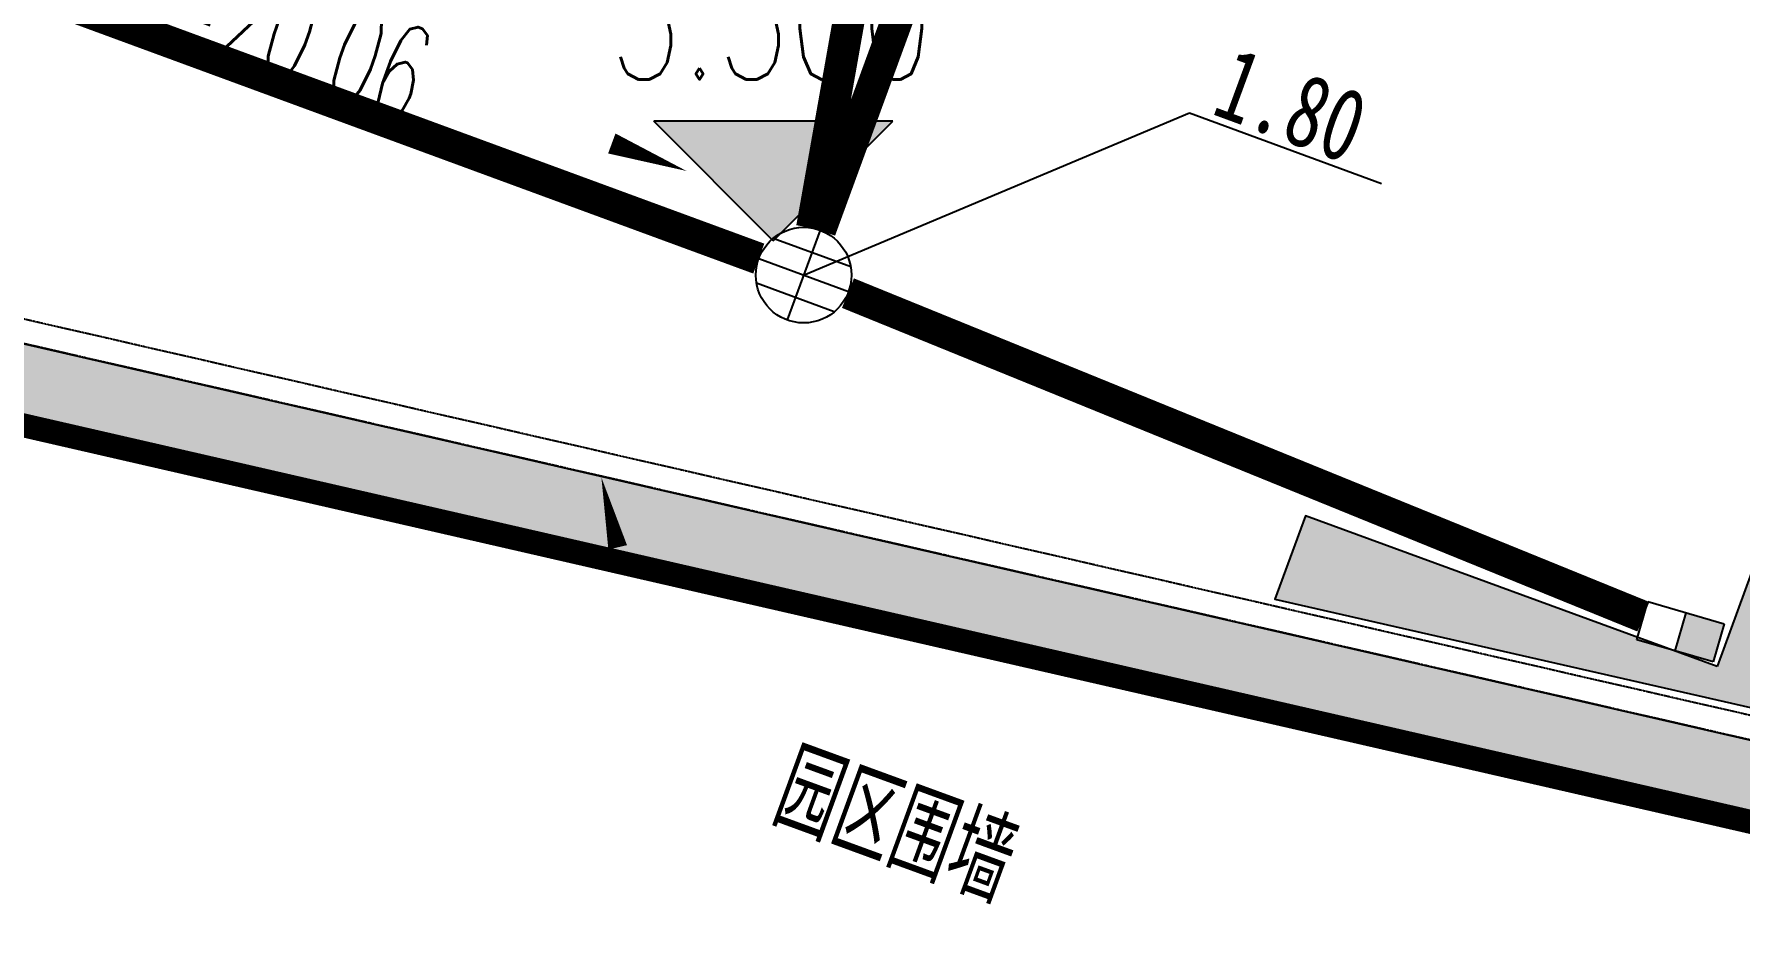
# Model space of a CAD drawing. Extents: x -111898 to 889894, y -2 to 1194865.
# Drawn here: x 646713 to 668116, y 730188 to 741562 of the extents above; entities that cross this region are included whole.
import ezdxf

# ---------------------------------------------------------------- set-up
doc = ezdxf.new("R2010")
doc.units = 0
doc.header["$LTSCALE"] = 10
doc.header["$MEASUREMENT"] = 0
doc.linetypes.add('CENTER', pattern=[50.800000000000004, 31.75, -6.35, 6.35, -6.35])
doc.linetypes.add('DASH', pattern=[0.35, 0.25, -0.1])
for name, color, linetype in [('0-WALL', 252, 'Continuous'), ('DIM_雨水', 4, 'Continuous'), ('Gps-ZF雨水', 4, 'TG_Y'), ('TEXT_雨水', 4, 'Continuous'), ('TWT_雨水口', 4, 'Continuous'), ('WELL_雨水', 4, 'Continuous'), ('雨水标高', 4, 'Continuous')]:
    doc.layers.add(name, color=color, linetype=linetype)
doc.styles.add('-宋体', font='', dxfattribs={"width": 0.75})
doc.styles.add('_TWT_PIPEDN', font='SIMPLEX', dxfattribs={"width": 0.6, "height": 3, "bigfont": 'HZTXT'})
doc.styles.add('A-STANDARD', font='SIMPLEX', dxfattribs={"bigfont": 'GBCBIG'})
doc.styles.add('TG_LINETYPE', font='SIMPLEX', dxfattribs={"width": 0.8, "height": 3.5, "bigfont": 'HZTXT'})
doc.styles.get('-宋体').set_extended_font_data('SimSun')
doc.linetypes.add('TG_Y', pattern='A,2,-0.3,["Y",TG_LINETYPE,S=0.1,R=0,X=-0.25,Y=-0.15],0', length=2.3)
pattern_1 = [(359.7997433640027, (-824318.4315037844, 704905.547007917), (1605.582436069864, 1594.398018370558), [240, -48, 64, -48, 240, -960]), (359.7997433640027, (-824398.2632298586, 704953.8263224349), (1605.582436069864, 1594.398018370558), [160, -120, 240, -120, 160, -800]), (359.7997433640027, (-823836.0297703859, 705591.8651379333), (1605.582436069864, 1594.398018370558), [200, -80, 200, -1120]), (359.7997433640027, (-824634.9064412233, 705914.6592878089), (1605.582436069864, 1594.398018370558), [80, -160, 80, -1280]), (89.79974336400268, (-824474.9074177858, 705914.1000703559), (-1594.398018370558, 1605.582436069864), [143.9999999999999, -1456]), (89.79974336400268, (-823998.2656712648, 704952.4282678352), (-1594.398018370558, 1605.582436069864), [159.9999999999999, -1440]), (89.79974336400268, (-823596.0312352297, 705591.0263069854), (-1594.398018370558, 1605.582436069864), [159.9999999999999, -1440]), (44.79974336400269, (-823790.3228688356, 704935.7013820396), (5.59220884975889, 1599.99022725065), [160, -2102.7416992]), (134.7997433640026, (-824206.3203282473, 704937.1553562866), (-1599.99022725065, 5.59220884975889), [160, -2102.741699199999]), (63.23469218400269, (-823838.2946248171, 704943.8691028343), (5.59220893125007, 1599.990227220076), [160, -3417.7087632]), (75.76349989400268, (-823918.2661595461, 704952.1486643539), (5.592208906717815, 1599.990226980322), [159.9999999999999, -6436.969001599997]), (75.76349989400268, (-823516.0317235109, 705590.7466996894), (5.592208906717815, 1599.990226980322), [127.9999999999999, -6468.969001599997]), (75.76349989400268, (-824442.9076237795, 705913.9882301078), (5.592208906717815, 1599.990226980322), [112, -6484.969001599996]), (103.8359868340026, (-824078.2651829836, 704952.707878469), (5.592208790911286, 1599.990226980727), [160, -6436.9690016]), (103.8359868340026, (-823676.0307545778, 705591.3059200034), (5.592208790911286, 1599.990226980727), [128, -6468.9690016]), (103.8359868340026, (-824506.9072194216, 705914.2119125114), (5.592208790911286, 1599.990226980727), [112, -6484.969001599999]), (116.3647945640027, (-824158.2926564333, 704944.987541555), (5.592208209553519, 1599.990227222598), [159.9999999999999, -3417.706876319998])]

# ---------------------------------------------------------------- blocks, each defined once
blk = doc.blocks.new('$TWTSYS$00000375')
for p, q in [((0, 0.5, 1e-08), (0, -0.5, 1e-08)), ((0.4330127018911298, 0.25, 1e-08), (-0.4330127018911298, 0.25, 1e-08)), ((-0.5, 0, 1e-08), (0.5, 0, 1e-08)), ((0.4330127018911298, -0.25, 1e-08), (-0.4330127018911298, -0.25, 1e-08))]:
    blk.add_line(p, q)
blk.add_circle((0, 0, 1e-08), 0.5)
blk = doc.blocks.new('$TwtSys$00000424')
for p, q in [((-500, 250), (500, 250)), ((-500, -250), (-500, 250)), ((0, -250), (0, 250)), ((500, 250), (500, -250)), ((500, -250), (-500, -250))]:
    blk.add_line(p, q)
blk.add_solid([(0, 250), (500, 250), (0, -250), (500, -250)])

msp = doc.modelspace()

# ---------------------------------------------------------------- hatches: boundary and pattern name
at = {"layer": '0-WALL'}
h = msp.add_hatch(dxfattribs=at)
h.set_pattern_fill('草坪或沼泽', color=8, scale=400, angle=-0.2002566359973439)
h.set_pattern_definition(pattern_1)
h.paths.add_polyline_path([(696130.9834971312, 804098.6092232452), (669562.3317484739, 731379.5407980666), (607880.4317393187, 745535.2408012138), (522571.7317423704, 770781.3408015952), (445339.5305857542, 792957.0411266075), (609790.2715296629, 1011755.571234582), (618487.2317499998, 1023194.240804552), (653205.5602946165, 1069507.994380353), (721439.1645960691, 1038957.865692495), (738262.8392176512, 1027590.633263944), (761400.8906626585, 1017231.068407415), (768403.0373148802, 1001909.039001821), (737294.4321665647, 916764.0039232955), (736355.159835327, 917107.1766289459), (742257.7525400999, 933262.6513088928), (741788.3103785398, 933434.1667593704), (745346.3128580931, 941716.1195210204), (767322.9124293211, 1001866.694767831), (760648.0976023558, 1016472.459882139), (737774.940757263, 1026713.423886179), (720951.2661433103, 1038080.656313299), (653526.3374400022, 1068268.717893957), (619285.3326334837, 1022591.707346319), (610587.9901041868, 1011152.535033582), (447011.6206202391, 793517.3390973792), (522851.6122126463, 771741.3842314468), (608134.4033274534, 746502.951664804), (668925.8997263792, 732551.5950192199), (695191.7112116697, 804441.7819131599)])
h.paths.add_polyline_path([(702359.4512476805, 821146.0821222053), (701420.1789317015, 821489.2548226104), (703324.3013834837, 826702.5604351745), (702855.2264628294, 826873.8858402953), (706411.9311594847, 835156.2378467307), (730109.5336604002, 900012.7405880676), (731048.8059763792, 899669.5678838477)])
h = msp.add_hatch(dxfattribs=at)
h.set_pattern_fill('草坪或沼泽', color=8, scale=400, angle=-0.2002566359973439)
h.set_pattern_definition(pattern_1)
h.paths.add_polyline_path([(667829.8255686644, 733631.1249302612), (662663.8281321409, 735518.5746630416), (662282.1597056272, 734473.9384783492), (668671.3268809202, 733020.4167031036), (691075.742949951, 794340.5003160224), (686191.5264277342, 796124.9983352409), (689057.0182337645, 803967.9224685417), (687835.5472941282, 804414.1993244872), (683254.1888117674, 791874.9145983444), (688420.18764447, 789987.4643520103)])
msp.add_hatch(color=8, dxfattribs=at).paths.add_polyline_path([(655987.187682617, 738968.3663543449), (657487.187682617, 740468.3663543449), (654487.187682617, 740468.3663543449)], flags=17)

# ---------------------------------------------------------------- linework, layer by layer
at = {"layer": '0-WALL', "linetype": 'CENTER', "ltscale": 0.2}
msp.add_line((607880.4328608396, 745535.2404073463), (669562.3328623655, 731379.540407537), dxfattribs=at)
at = {"layer": '0-WALL'}
for p, q in [((655987.187682617, 738968.3663543449), (654487.187682617, 740468.3663543449)), ((657487.187682617, 740468.3663543449), (654487.187682617, 740468.3663543449)), ((655987.187682617, 738968.3663543449), (657487.187682617, 740468.3663543449))]:
    msp.add_line(p, q, dxfattribs=at)
at = {"layer": '0-WALL', "color": 1, "linetype": 'DASH', "ltscale": 3, "const_width": 300}
msp.add_lwpolyline([(768403.0373225096, 1001909.038998006), (761400.8906702879, 1017231.068400739), (738262.8392557981, 1027590.633249162), (721439.1646418455, 1038957.865673898), (653205.5602946165, 1069507.994380353), (618487.2317652586, 1023194.240795492), (609790.2715296629, 1011755.571232675), (445339.5306315306, 792957.0411118255), (522571.7317652586, 770781.3407930122), (607880.4317545774, 745535.2407964454), (669562.3317484739, 731379.5407966361)], close=True, dxfattribs=at)
at = {"layer": '0-WALL', "linetype": 'CENTER', "ltscale": 0.2}
msp.add_lwpolyline([(768403.0373225096, 1001909.038998006), (761400.8906702879, 1017231.068400739), (738262.8392557981, 1027590.633249162), (721439.1646418455, 1038957.865673898), (653205.5602946165, 1069507.994380353), (618487.2317652586, 1023194.240795492), (609790.2715296629, 1011755.571232675), (445339.5306315306, 792957.0411118255), (522571.7317652586, 770781.3407930122), (607880.4317545774, 745535.2407964454), (669562.3317484739, 731379.5407966361)], close=True, dxfattribs=at)
at = {"layer": '0-WALL', "linetype": 'DASH'}
for points in [[(691451.0113139036, 794203.3922075019), (668925.8997187498, 732551.5950187431), (608134.4033808592, 746502.9516538368), (522851.6122813108, 771741.384224771), (447011.6206507566, 793517.3390873657), (610587.9934611204, 1011152.539353727), (619285.3323740843, 1022591.706963895), (653526.3374476316, 1068268.717896341), (720951.2660746458, 1038080.656340002), (737774.9407801512, 1026713.423888086), (755564.1502146604, 1018748.687975286), (760648.0976023558, 1016472.45988643), (767322.9124674681, 1001866.694749712), (745344.8556361082, 941712.200104116), (741785.0208277586, 933426.5101622329)], [(691169.2296137693, 794306.3440183387), (668734.9701151731, 732903.2112845168), (608210.5948481443, 746793.264914392), (522935.5764231565, 772029.3972538696), (447513.247649658, 793685.4284828887), (610827.3090510252, 1010971.628489374), (619524.7626337889, 1022410.946928857), (653622.5705866697, 1067896.934950708), (720804.8965296629, 1037817.493531107), (737628.5712275389, 1026450.261079191), (755441.5582499388, 1018474.87926328), (760422.2596888426, 1016244.877331136), (766998.8750071409, 1001853.991474508), (745065.9315104368, 941822.9731653915), (741509.3837199095, 933544.9339221702)]]:
    msp.add_lwpolyline(points, dxfattribs=at)
at = {"layer": '0-WALL'}
msp.add_lwpolyline([(522851.6122126463, 771741.3842314468), (608134.4033274534, 746502.951664804), (668925.8997263792, 732551.5950192199), (695191.7112116697, 804441.7819131599), (696130.9834971312, 804098.6092232452), (669562.3317484739, 731379.5407980666), (607880.4317393187, 745535.2408012138), (522571.7317423704, 770781.3408015952)], dxfattribs=at)
msp.add_lwpolyline([(667829.8255686644, 733631.1249302612), (662663.8281321409, 735518.5746630416), (662282.1597056272, 734473.9384783492), (668671.3268809202, 733020.4167031036), (691075.742949951, 794340.5003160224), (686191.5264277342, 796124.9983352409), (689057.0182337645, 803967.9224685417), (687835.5472941282, 804414.1993244872), (683254.1888117674, 791874.9145983444), (688420.18764447, 789987.4643520103)], close=True, dxfattribs=at)
msp.add_lwpolyline([(658699.726996887, 730307.5022095428, 0, 0, 0), (654827.58532666, 731722.2284373031, 0, 0, 0), (653830.7312235716, 736000.4414199577, 0, 240.0000000000001, 0), (654034.9667048338, 735123.9211009727, 0, 0, 0)], format="xyseb", dxfattribs=at)
at = {"layer": 'DIM_雨水'}
msp.add_lwpolyline([(652036.5337443235, 740898.0155071006, 0, 0, 0), (654899.7819895628, 739844.5307134376, 0, 266.6666666666667, 0), (653961.290513524, 740189.8331162708, 0, 0, 0)], format="xyseb", dxfattribs=at)
at = {"layer": 'Gps-ZF雨水', "ltscale": 0.1, "const_width": 400}
for points in [[(656575.0363078841, 739102.1634620107), (661909.5969215927, 753664.3172126553)], [(658099.5854346311, 748312.1110574201), (656473.2868289383, 739129.5820593253)], [(638099.5613245477, 745253.8935992889), (655805.4887843386, 738745.7762236396)], [(666905.4665738962, 734253.5978382799), (656924.4458384326, 738312.7421268037)]]:
    msp.add_lwpolyline(points, dxfattribs=at)
at = {"layer": '雨水标高'}
for p, q in [((656368.6504893187, 738538.7764776931), (661211.2761683348, 740573.9276083694)), ((661211.2761683348, 740573.9276083694), (663619.6732706907, 739687.7977732406))]:
    msp.add_line(p, q, dxfattribs=at)

# ---------------------------------------------------------------- block references
at = {"layer": 'TWT_雨水口', "rotation": 343.9796269420964}
msp.add_blockref('$TwtSys$00000424', (667371.2759089353, 734064.1595681892), dxfattribs=at)
at = {"layer": 'WELL_雨水', "xscale": 1200, "yscale": 1200, "zscale": 1200, "rotation": 339.79974336667}
msp.add_blockref('$TWTSYS$00000375', (656368.6504893187, 738538.7764776931), dxfattribs=at)

# ---------------------------------------------------------------- texts
at = {"layer": '0-WALL', "color": 7, "style": 'A-STANDARD', "width": 0.7058823529411765}
msp.add_text('3.500', height=1487.5, dxfattribs=at).set_placement((653937.187682617, 740993.3663543449))
at = {"layer": '0-WALL', "color": 7, "style": 'A-STANDARD'}
msp.add_text('园区围墙', height=1057.777777777778, rotation=339.9297105812743, dxfattribs=at).set_placement((655914.8676066282, 731660.3448561416))
at = {"layer": 'TEXT_雨水', "style": '_TWT_PIPEDN', "width": 0.5571428571428572}
msp.add_text('L=20.06', height=1225, rotation=339.8182301458905, dxfattribs=at).set_placement((647730.9799000474, 741740.3358139102))
at = {"layer": '雨水标高', "style": '-宋体', "width": 0.75}
msp.add_text('1.80', height=906.3291139240505, rotation=339.7997435250525, dxfattribs=at).set_placement((661462.6934580687, 740569.3053449378))

doc.saveas('drawing.dxf')
